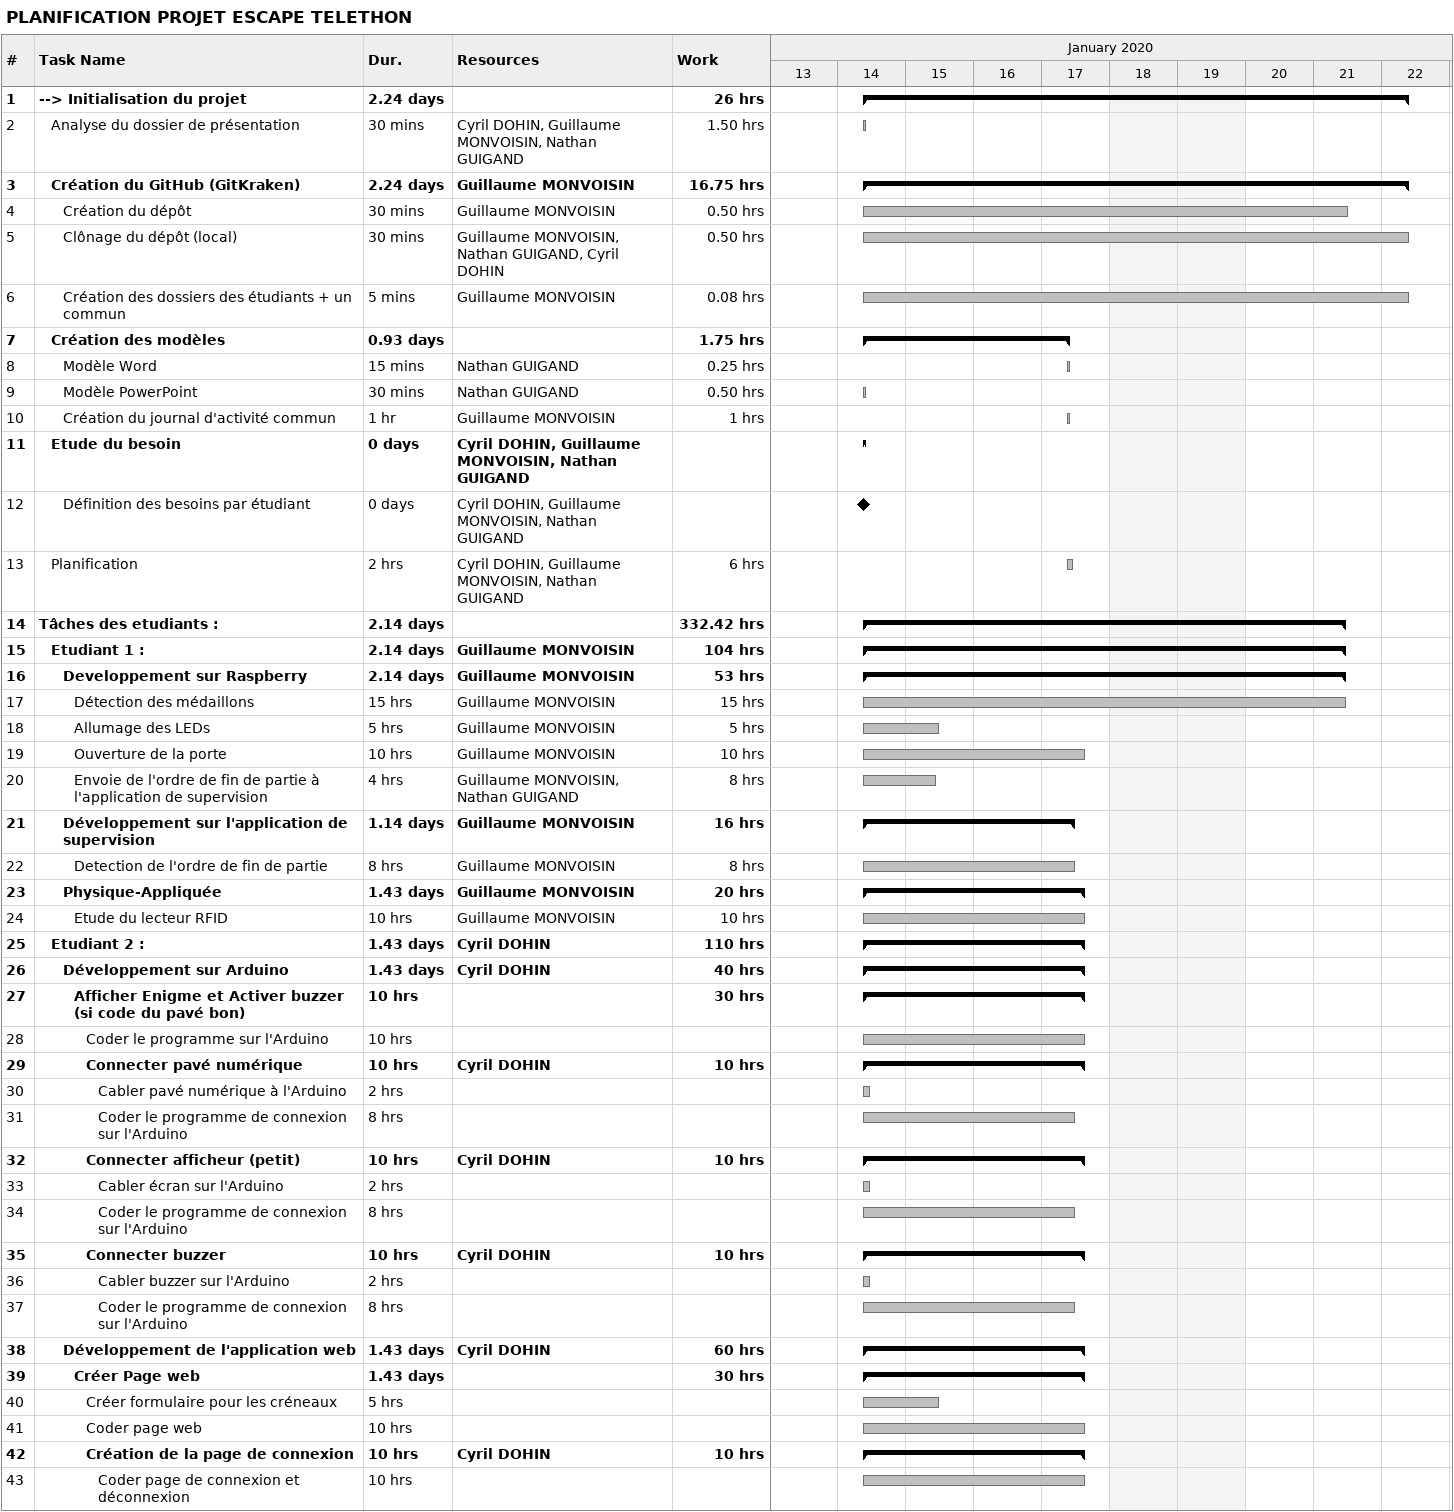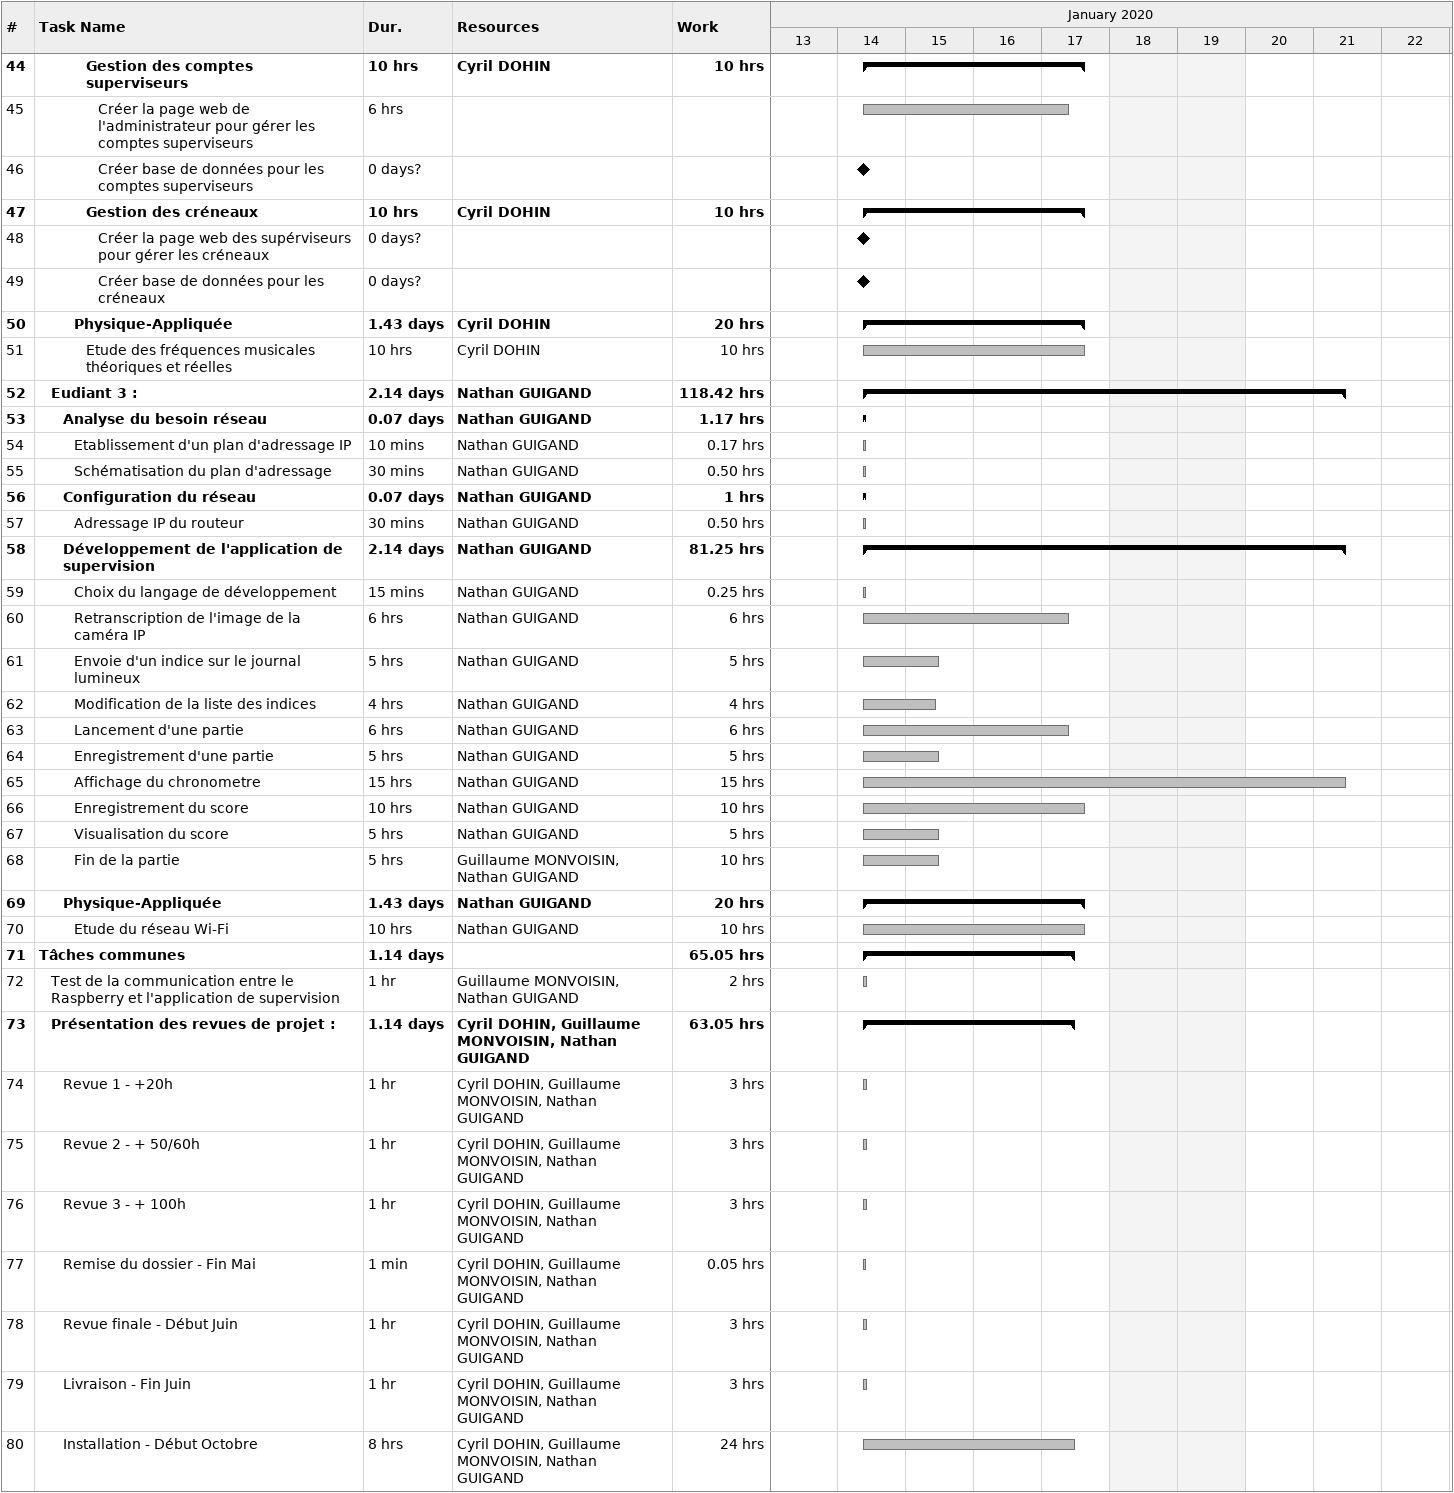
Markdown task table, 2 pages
PLANIFICATION PROJET ESCAPE TELETHON

| ID | Level | Task | Duration | Start | Finish | Resources | Work (h) |
|---|---|---|---|---|---|---|---|
| 1 | 1 | **--> Initialisation du projet** | 2.24d | 2020-01-14 | 2020-01-22 |  | 26 |
| 2 | 2 | Analyse du dossier de présentation | 30min | 2020-01-14 | 2020-01-14 | Cyril DOHIN, Guillaume MONVOISIN, Nathan GUIGAND | 1.50 |
| 3 | 2 | **Création du GitHub (GitKraken)** | 2.24d | 2020-01-14 | 2020-01-22 | Guillaume MONVOISIN | 16.75 |
| 4 | 3 | Création du dépôt | 30min | 2020-01-14 | 2020-01-21 | Guillaume MONVOISIN | 0.50 |
| 5 | 3 | Clônage du dépôt (local) | 30min | 2020-01-14 | 2020-01-22 | Guillaume MONVOISIN, Nathan GUIGAND, Cyril DOHIN | 0.50 |
| 6 | 3 | Création des dossiers des étudiants + un commun | 5min | 2020-01-14 | 2020-01-22 | Guillaume MONVOISIN | 0.08 |
| 7 | 2 | **Création des modèles** | 0.93d | 2020-01-14 | 2020-01-17 |  | 1.75 |
| 8 | 3 | Modèle Word | 15min | 2020-01-17 | 2020-01-17 | Nathan GUIGAND | 0.25 |
| 9 | 3 | Modèle PowerPoint | 30min | 2020-01-14 | 2020-01-14 | Nathan GUIGAND | 0.50 |
| 10 | 3 | Création du journal d'activité commun | 1h | 2020-01-17 | 2020-01-17 | Guillaume MONVOISIN | 1 |
| 11 | 2 | **Etude du besoin** | 0d | 2020-01-14 | 2020-01-14 | Cyril DOHIN, Guillaume MONVOISIN, Nathan GUIGAND |  |
| 12 | 3 | Définition des besoins par étudiant | 0d | 2020-01-14 | 2020-01-14 | Cyril DOHIN, Guillaume MONVOISIN, Nathan GUIGAND |  |
| 13 | 2 | Planification | 2h | 2020-01-17 | 2020-01-17 | Cyril DOHIN, Guillaume MONVOISIN, Nathan GUIGAND | 6 |
| 14 | 1 | **Tâches des etudiants :** | 2.14d | 2020-01-14 | 2020-01-21 |  | 332.42 |
| 15 | 2 | **Etudiant 1 :** | 2.14d | 2020-01-14 | 2020-01-21 | Guillaume MONVOISIN | 104 |
| 16 | 3 | **Developpement sur Raspberry** | 2.14d | 2020-01-14 | 2020-01-21 | Guillaume MONVOISIN | 53 |
| 17 | 4 | Détection des médaillons | 15h | 2020-01-14 | 2020-01-21 | Guillaume MONVOISIN | 15 |
| 18 | 4 | Allumage des LEDs | 5h | 2020-01-14 | 2020-01-15 | Guillaume MONVOISIN | 5 |
| 19 | 4 | Ouverture de la porte | 10h | 2020-01-14 | 2020-01-17 | Guillaume MONVOISIN | 10 |
| 20 | 4 | Envoie de l'ordre de fin de partie à l'application de supervision | 4h | 2020-01-14 | 2020-01-15 | Guillaume MONVOISIN, Nathan GUIGAND | 8 |
| 21 | 3 | **Développement sur l'application de supervision** | 1.14d | 2020-01-14 | 2020-01-17 | Guillaume MONVOISIN | 16 |
| 22 | 4 | Detection de l'ordre de fin de partie | 8h | 2020-01-14 | 2020-01-17 | Guillaume MONVOISIN | 8 |
| 23 | 3 | **Physique-Appliquée** | 1.43d | 2020-01-14 | 2020-01-17 | Guillaume MONVOISIN | 20 |
| 24 | 4 | Etude du lecteur RFID | 10h | 2020-01-14 | 2020-01-17 | Guillaume MONVOISIN | 10 |
| 25 | 2 | **Etudiant 2 :** | 1.43d | 2020-01-14 | 2020-01-17 | Cyril DOHIN | 110 |
| 26 | 3 | **Développement sur Arduino** | 1.43d | 2020-01-14 | 2020-01-17 | Cyril DOHIN | 40 |
| 27 | 4 | **Afficher Enigme et Activer buzzer (si code du pavé bon)** | 10h | 2020-01-14 | 2020-01-17 |  | 30 |
| 28 | 5 | Coder le programme sur l'Arduino | 10h | 2020-01-14 | 2020-01-17 |  |  |
| 29 | 5 | **Connecter pavé numérique** | 10h | 2020-01-14 | 2020-01-17 | Cyril DOHIN | 10 |
| 30 | 6 | Cabler pavé numérique à l'Arduino | 2h | 2020-01-14 | 2020-01-14 |  |  |
| 31 | 6 | Coder le programme de connexion sur l'Arduino | 8h | 2020-01-14 | 2020-01-17 |  |  |
| 32 | 5 | **Connecter afficheur (petit)** | 10h | 2020-01-14 | 2020-01-17 | Cyril DOHIN | 10 |
| 33 | 6 | Cabler écran sur l'Arduino | 2h | 2020-01-14 | 2020-01-14 |  |  |
| 34 | 6 | Coder le programme de connexion sur l'Arduino | 8h | 2020-01-14 | 2020-01-17 |  |  |
| 35 | 5 | **Connecter buzzer** | 10h | 2020-01-14 | 2020-01-17 | Cyril DOHIN | 10 |
| 36 | 6 | Cabler buzzer sur l'Arduino | 2h | 2020-01-14 | 2020-01-14 |  |  |
| 37 | 6 | Coder le programme de connexion sur l'Arduino | 8h | 2020-01-14 | 2020-01-17 |  |  |
| 38 | 3 | **Développement de l'application web** | 1.43d | 2020-01-14 | 2020-01-17 | Cyril DOHIN | 60 |
| 39 | 4 | **Créer Page web** | 1.43d | 2020-01-14 | 2020-01-17 |  | 30 |
| 40 | 5 | Créer formulaire pour les créneaux | 5h | 2020-01-14 | 2020-01-15 |  |  |
| 41 | 5 | Coder page web | 10h | 2020-01-14 | 2020-01-17 |  |  |
| 42 | 5 | **Création de la page de connexion** | 10h | 2020-01-14 | 2020-01-17 | Cyril DOHIN | 10 |
| 43 | 6 | Coder page de connexion et déconnexion | 10h | 2020-01-14 | 2020-01-17 |  |  |
| 44 | 5 | **Gestion des comptes superviseurs** | 10h | 2020-01-14 | 2020-01-17 | Cyril DOHIN | 10 |
| 45 | 6 | Créer la page web de l'administrateur pour gérer les comptes superviseurs | 6h | 2020-01-14 | 2020-01-17 |  |  |
| 46 | 6 | Créer base de données pour les comptes superviseurs | 0d? | 2020-01-14 | 2020-01-14 |  |  |
| 47 | 5 | **Gestion des créneaux** | 10h | 2020-01-14 | 2020-01-17 | Cyril DOHIN | 10 |
| 48 | 6 | Créer la page web des supérviseurs pour gérer les créneaux | 0d? | 2020-01-14 | 2020-01-14 |  |  |
| 49 | 6 | Créer base de données pour les créneaux | 0d? | 2020-01-14 | 2020-01-14 |  |  |
| 50 | 4 | **Physique-Appliquée** | 1.43d | 2020-01-14 | 2020-01-17 | Cyril DOHIN | 20 |
| 51 | 5 | Etude des fréquences musicales théoriques et réelles | 10h | 2020-01-14 | 2020-01-17 | Cyril DOHIN | 10 |
| 52 | 2 | **Eudiant 3 :** | 2.14d | 2020-01-14 | 2020-01-21 | Nathan GUIGAND | 118.42 |
| 53 | 3 | **Analyse du besoin réseau** | 0.07d | 2020-01-14 | 2020-01-14 | Nathan GUIGAND | 1.17 |
| 54 | 4 | Etablissement d'un plan d'adressage IP | 10min | 2020-01-14 | 2020-01-14 | Nathan GUIGAND | 0.17 |
| 55 | 4 | Schématisation du plan d'adressage | 30min | 2020-01-14 | 2020-01-14 | Nathan GUIGAND | 0.50 |
| 56 | 3 | **Configuration du réseau** | 0.07d | 2020-01-14 | 2020-01-14 | Nathan GUIGAND | 1 |
| 57 | 4 | Adressage IP du routeur | 30min | 2020-01-14 | 2020-01-14 | Nathan GUIGAND | 0.50 |
| 58 | 3 | **Développement de l'application de supervision** | 2.14d | 2020-01-14 | 2020-01-21 | Nathan GUIGAND | 81.25 |
| 59 | 4 | Choix du langage de développement | 15min | 2020-01-14 | 2020-01-14 | Nathan GUIGAND | 0.25 |
| 60 | 4 | Retranscription de l'image de la caméra IP | 6h | 2020-01-14 | 2020-01-17 | Nathan GUIGAND | 6 |
| 61 | 4 | Envoie d'un indice sur le journal lumineux | 5h | 2020-01-14 | 2020-01-15 | Nathan GUIGAND | 5 |
| 62 | 4 | Modification de la liste des indices | 4h | 2020-01-14 | 2020-01-15 | Nathan GUIGAND | 4 |
| 63 | 4 | Lancement d'une partie | 6h | 2020-01-14 | 2020-01-17 | Nathan GUIGAND | 6 |
| 64 | 4 | Enregistrement d'une partie | 5h | 2020-01-14 | 2020-01-15 | Nathan GUIGAND | 5 |
| 65 | 4 | Affichage du chronometre | 15h | 2020-01-14 | 2020-01-21 | Nathan GUIGAND | 15 |
| 66 | 4 | Enregistrement du score | 10h | 2020-01-14 | 2020-01-17 | Nathan GUIGAND | 10 |
| 67 | 4 | Visualisation du score | 5h | 2020-01-14 | 2020-01-15 | Nathan GUIGAND | 5 |
| 68 | 4 | Fin de la partie | 5h | 2020-01-14 | 2020-01-15 | Guillaume MONVOISIN, Nathan GUIGAND | 10 |
| 69 | 3 | **Physique-Appliquée** | 1.43d | 2020-01-14 | 2020-01-17 | Nathan GUIGAND | 20 |
| 70 | 4 | Etude du réseau Wi-Fi | 10h | 2020-01-14 | 2020-01-17 | Nathan GUIGAND | 10 |
| 71 | 1 | **Tâches communes** | 1.14d | 2020-01-14 | 2020-01-17 |  | 65.05 |
| 72 | 2 | Test de la communication entre le Raspberry et l'application de supervision | 1h | 2020-01-14 | 2020-01-14 | Guillaume MONVOISIN, Nathan GUIGAND | 2 |
| 73 | 2 | **Présentation des revues de projet :** | 1.14d | 2020-01-14 | 2020-01-17 | Cyril DOHIN, Guillaume MONVOISIN, Nathan GUIGAND | 63.05 |
| 74 | 3 | Revue 1 - +20h | 1h | 2020-01-14 | 2020-01-14 | Cyril DOHIN, Guillaume MONVOISIN, Nathan GUIGAND | 3 |
| 75 | 3 | Revue 2 - + 50/60h | 1h | 2020-01-14 | 2020-01-14 | Cyril DOHIN, Guillaume MONVOISIN, Nathan GUIGAND | 3 |
| 76 | 3 | Revue 3 - + 100h | 1h | 2020-01-14 | 2020-01-14 | Cyril DOHIN, Guillaume MONVOISIN, Nathan GUIGAND | 3 |
| 77 | 3 | Remise du dossier - Fin Mai | 1min | 2020-01-14 | 2020-01-14 | Cyril DOHIN, Guillaume MONVOISIN, Nathan GUIGAND | 0.05 |
| 78 | 3 | Revue finale - Début Juin | 1h | 2020-01-14 | 2020-01-14 | Cyril DOHIN, Guillaume MONVOISIN, Nathan GUIGAND | 3 |
| 79 | 3 | Livraison - Fin Juin | 1h | 2020-01-14 | 2020-01-14 | Cyril DOHIN, Guillaume MONVOISIN, Nathan GUIGAND | 3 |
| 80 | 3 | Installation - Début Octobre | 8h | 2020-01-14 | 2020-01-17 | Cyril DOHIN, Guillaume MONVOISIN, Nathan GUIGAND | 24 |
